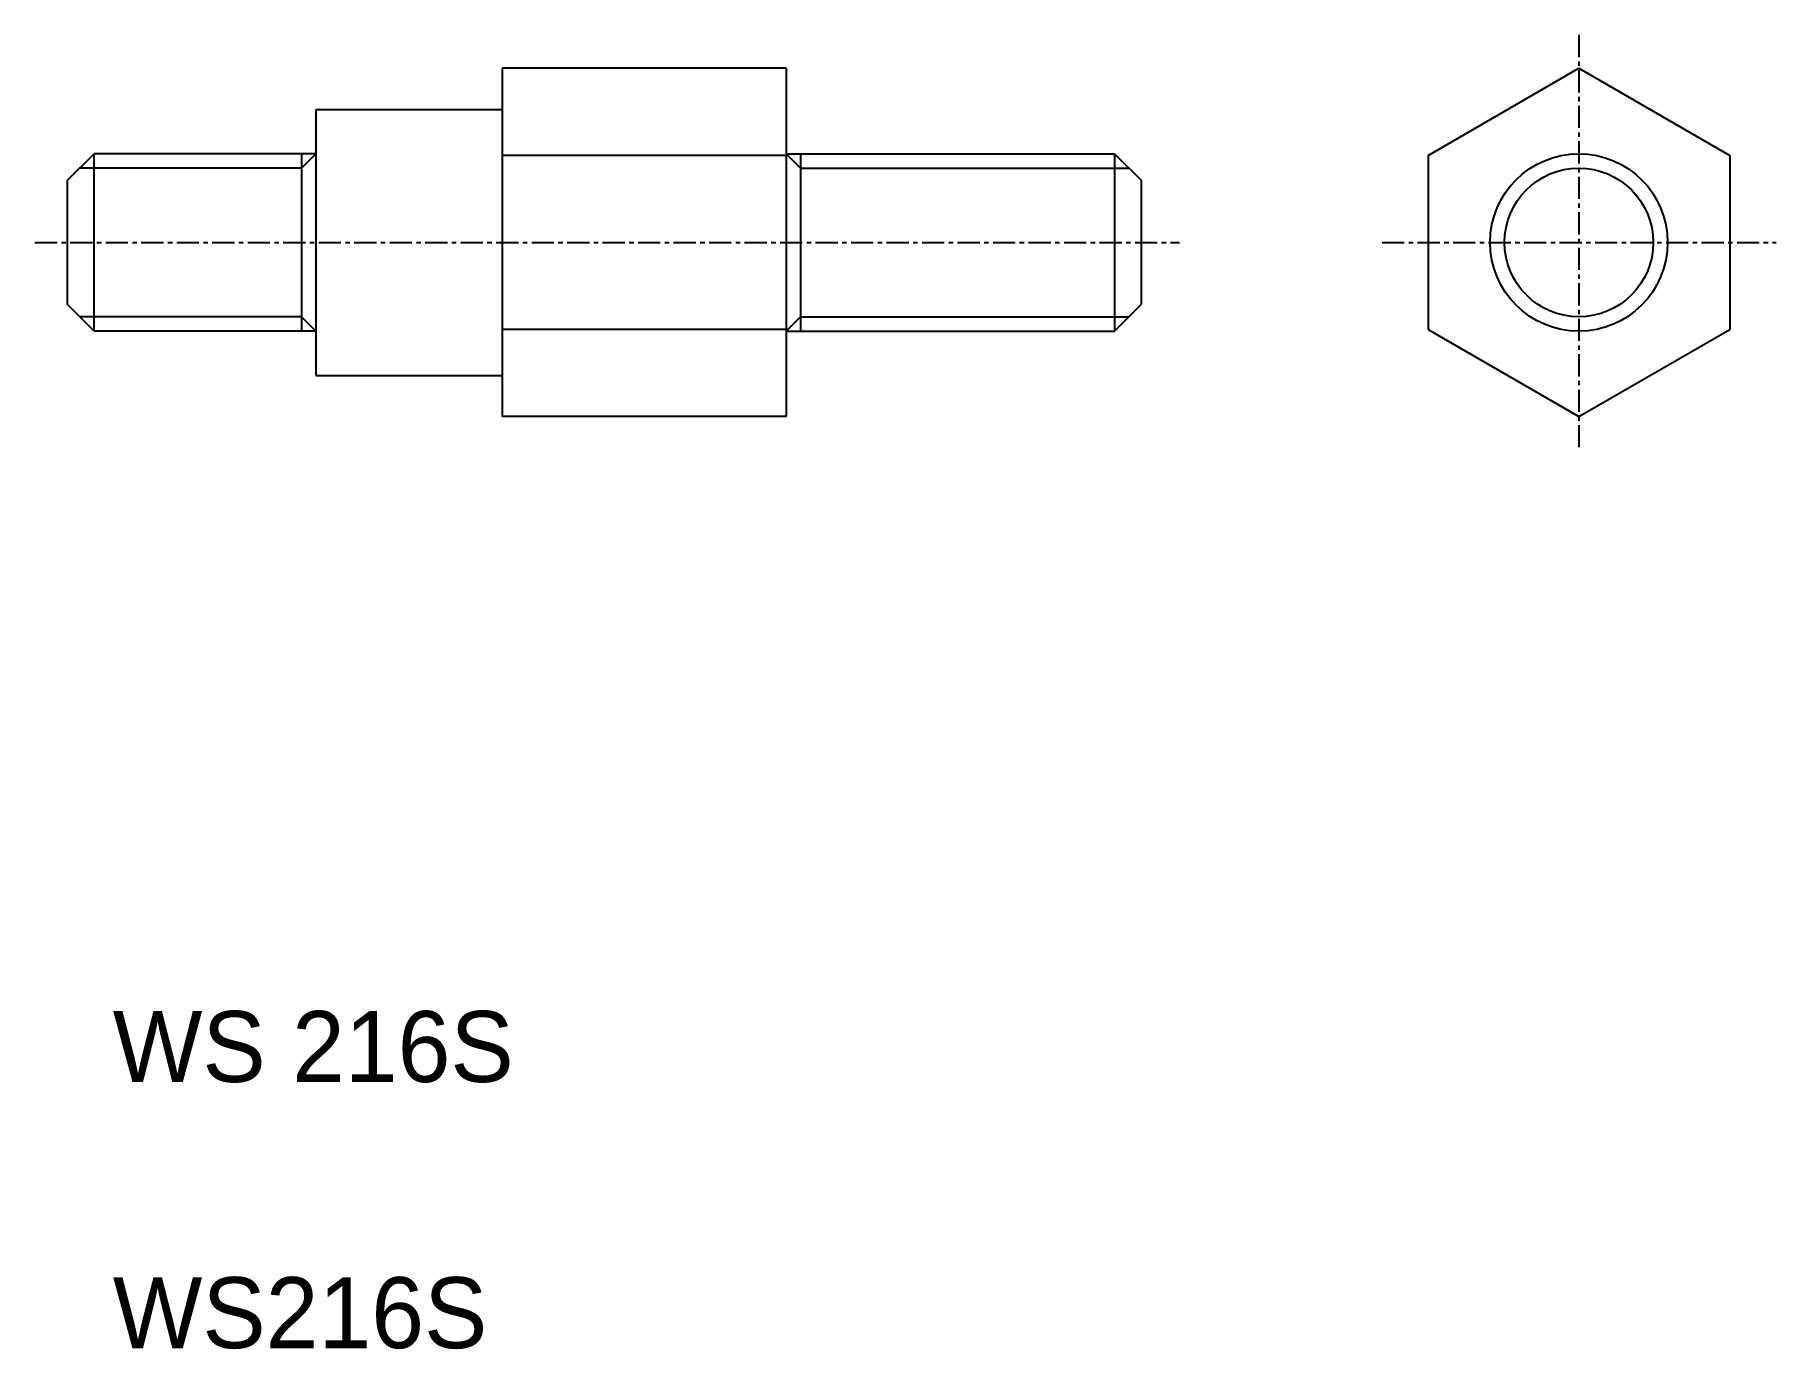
# Model space of a CAD drawing. Extents: x 192.7 to 290.9, y 129.3 to 203.4.
import ezdxf

# ---------------------------------------------------------------- set-up
doc = ezdxf.new("R2010")
doc.units = 0
doc.linetypes.add('CENTER', pattern=[2, 1.25, -0.25, 0.25, -0.25])
doc.layers.get('0').update_dxf_attribs({"linetype": 'CONTINUOUS'})
doc.layers.add('CENTER', color=1, linetype='CENTER')

msp = doc.modelspace()

# ---------------------------------------------------------------- linework, layer by layer
for p, q in [((235.085, 201.499), (219.085, 201.499)), ((271.256, 196.591), (279.756, 201.499)), ((279.756, 201.499), (288.256, 196.591)), ((208.585, 199.184), (208.585, 184.184)), ((208.585, 199.184), (219.085, 199.184)), ((196.085, 196.684), (194.585, 195.184)), ((208.585, 196.684), (196.085, 196.684)), ((196.085, 186.684), (196.085, 196.684)), ((207.773, 196.684), (207.773, 186.684)), ((235.085, 196.591), (219.085, 196.591)), ((235.085, 196.684), (253.585, 196.684)), ((235.085, 196.591), (235.085, 196.591)), ((235.897, 196.684), (235.897, 186.684)), ((253.585, 196.684), (253.585, 186.684)), ((253.585, 196.684), (255.085, 195.184)), ((271.256, 196.591), (271.256, 186.776)), ((288.256, 196.591), (288.256, 186.776)), ((194.585, 188.184), (194.585, 195.184)), ((255.085, 195.184), (255.085, 188.184)), ((235.085, 191.684), (235.085, 191.684)), ((196.085, 186.684), (194.585, 188.184)), ((253.585, 186.684), (255.085, 188.184)), ((208.585, 186.684), (196.085, 186.684)), ((235.085, 186.776), (219.085, 186.776)), ((235.085, 186.684), (253.585, 186.684)), ((271.256, 186.776), (279.756, 181.869)), ((279.756, 181.869), (288.256, 186.776)), ((208.585, 184.184), (219.085, 184.184)), ((235.085, 181.869), (219.085, 181.869))]:
    msp.add_line(p, q)
at = {"color": 0, "linetype": 'BYBLOCK'}
for p, q in [((219.085, 201.499), (219.085, 181.869)), ((235.085, 201.499), (235.085, 181.869))]:
    msp.add_line(p, q, dxfattribs=at)
at = {"color": 3}
for p, q in [((208.585, 196.684), (207.773, 195.872)), ((235.085, 196.684), (235.897, 195.872)), ((207.773, 195.872), (195.273, 195.872)), ((235.897, 195.872), (254.397, 195.872)), ((207.773, 187.496), (195.273, 187.496)), ((208.585, 186.684), (207.773, 187.496)), ((235.085, 186.684), (235.897, 187.496)), ((235.897, 187.496), (254.397, 187.496))]:
    msp.add_line(p, q, dxfattribs=at)
msp.add_circle((279.756, 191.684), 5)
msp.add_circle((279.756, 191.684), 4.188, dxfattribs=at)
at = {"layer": 'CENTER', "color": 1, "linetype": 'CENTER'}
for p, q in [((279.756, 203.384), (279.756, 180.15)), ((192.741, 191.684), (257.251, 191.684)), ((268.669, 191.684), (290.874, 191.684))]:
    msp.add_line(p, q, dxfattribs=at)

# ---------------------------------------------------------------- texts
for s, p in [('WS 216S', (197.135, 144.368)), ('WS216S', (197.135, 129.368))]:
    msp.add_text(s, height=4).set_placement(p)

doc.saveas('drawing.dxf')
